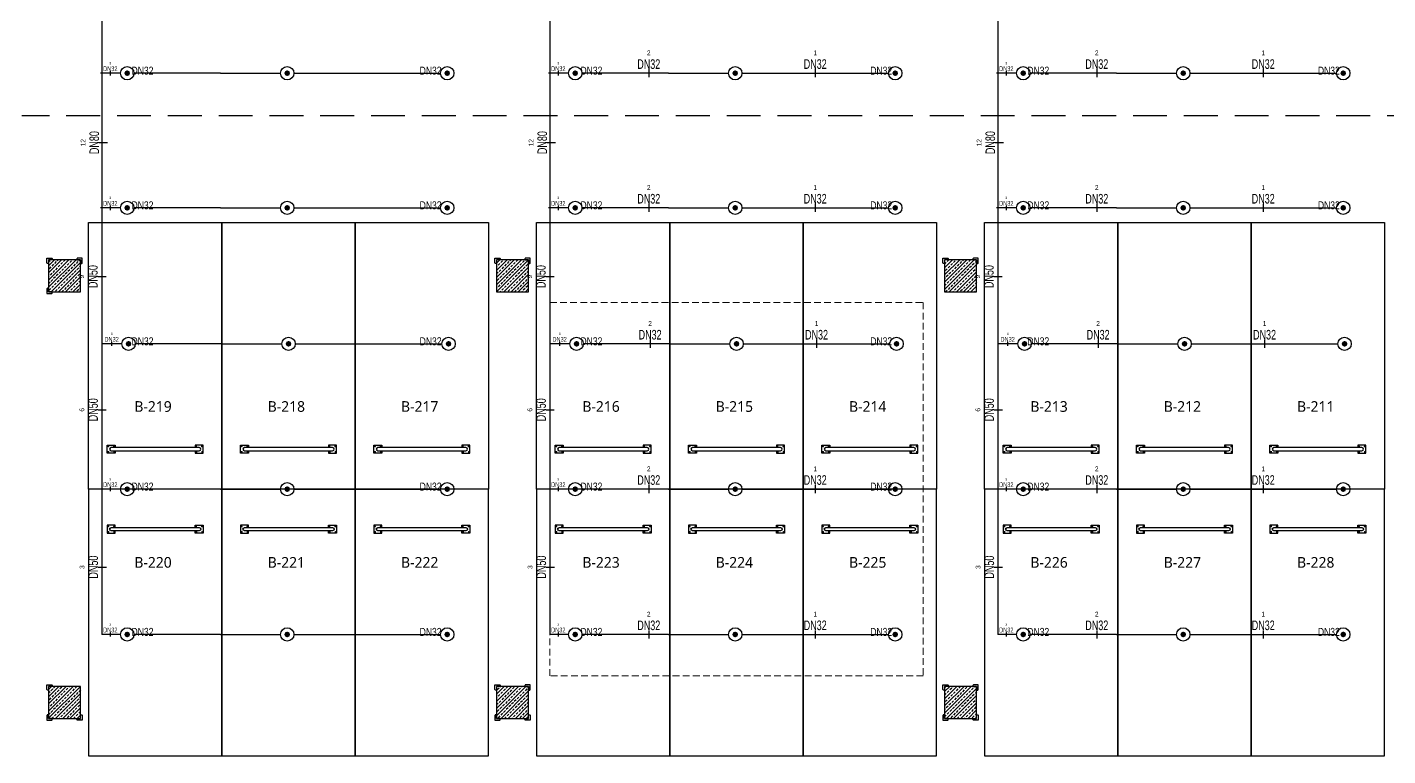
# Model space of a CAD drawing. Header units: millimetres. Extents: x -379292 to 1221486, y 92049 to 447512.
# Drawn here: x 300628 to 326138, y 223619 to 237281 of the extents above; entities that cross this region are included whole.
import ezdxf
from ezdxf.enums import TextEntityAlignment as Align
from ezdxf.lldxf.tags import DXFTag

# ---------------------------------------------------------------- set-up
doc = ezdxf.new("R2010")
doc.units = ezdxf.units.MM
doc.linetypes.add('HIDDEN', pattern=[9.525, 6.35, -3.175])
for name, color, linetype in [('-M-YNGN-BORUID', 7, 'Continuous'), ('-M-YNGN-BORUUZUN', 7, 'Continuous'), ('-M-YNGN-BORUYUK', 7, 'Continuous'), ('-M-YNGN-SPR-YUK', 7, 'Continuous'), ('-M-YNGN-ZON1-CAP-', 7, 'Continuous'), ('-M-YNGN-ZON1-SPR-', 7, 'Continuous'), ('05_HATCH CONCRETE', 141, 'Continuous'), ('05_SYMBOL', 2, 'Continuous'), ('202-A-Y-MahalAd', 141, 'Continuous')]:
    doc.layers.add(name, color=color, linetype=linetype)
doc.layers.add('-M-YNGN-SPR-CAPCIZGI', color=188, linetype='Continuous', plot=False)
doc.layers.add('-M-YNGN-ZON1', color=5, linetype='SP', lineweight=30)
doc.layers.add('06_FORMWORK HIDDEN', color=252, linetype='HIDDEN2', lineweight=0)
doc.styles.add('CIZGI', font='tahoma.ttf', dxfattribs={"width": 0.8, "oblique": 20})
doc.styles.add('HCAD', font='HCAD.SHX', dxfattribs={"width": 0.8, "height": 0.2})
doc.styles.add('PIPESIZE', font='hcad.shx', dxfattribs={"width": 0.8})
doc.styles.add('SPR-NOT', font='romans.shx')
doc.styles.get("Standard").update_dxf_attribs({"font": 'segoeuil.ttf'})
tags = doc.linetypes.add('HIDDEN2', pattern=[0.1875, 0.125, -0.0625]).pattern_tags.tags
tags[6:7] = [DXFTag(74, 4), DXFTag(75, 0), DXFTag(340, '0'), DXFTag(46, 0.0), DXFTag(50, 0.0), DXFTag(44, 0.0), DXFTag(45, 0.0)]
tags[4:5] = [DXFTag(74, 4), DXFTag(75, 0), DXFTag(340, '0'), DXFTag(46, 0.0), DXFTag(50, 0.0), DXFTag(44, 0.0), DXFTag(45, 0.0)]
doc.linetypes.add('SP', pattern='A,2,-0.1,["SP",CIZGI,S=0.14,R=0.2,X=0,Y=-0.07],-0.255', length=2.355)
pattern_1 = [(225, (905000, -3e-07), (67.351921, -67.351921), []), (225, (904932.65, -3e-07), (67.351921, -67.351921), [47.625, -23.8125])]

# ---------------------------------------------------------------- blocks, each defined once
blk = doc.blocks.new('202_Vida')
at = {"color": 0, "linetype": 'ByBlock', "ltscale": 0.2}
for points in [[(1, 0), (-1, 0)], [(0, 1), (0, -1)]]:
    blk.add_lwpolyline(points, dxfattribs=at)
at = {"color": 0, "linetype": 'ByBlock'}
for radius in [0.42, 0.23, 0.155]:
    blk.add_circle((0, 0), radius, dxfattribs=at)
blk = doc.blocks.new('202_Stoper')
at = {"color": 0, "linetype": 'ByBlock'}
for points in [[(-750, -30), (-750, -75), (-900, -75), (-900, 75), (-750, 75), (-750, 30)], [(750, -30), (750, -75), (900, -75), (900, 75), (750, 75), (750, 30)]]:
    blk.add_lwpolyline(points, dxfattribs=at)
blk.add_lwpolyline([(825, -30, 1), (825, 30), (-825, 30, 1), (-825, -30)], format="xyb", close=True, dxfattribs=at)
at = {"color": 0, "linetype": 'ByBlock', "yscale": 10, "zscale": 10, "rotation": 180}
for p, xscale in [((-877, 53), -10), ((-772, 53), 10), ((772, 53), -10), ((877, 53), 10)]:
    blk.add_blockref('202_Vida', p, dxfattribs=dict(at, xscale=xscale))
at = {"color": 0, "linetype": 'ByBlock', "yscale": 10, "zscale": 10}
for p, xscale in [((-877, -52), 10), ((-772, -52), -10), ((772, -52), 10), ((877, -52), -10)]:
    blk.add_blockref('202_Vida', p, dxfattribs=dict(at, xscale=xscale))
blk = doc.blocks.new('202_Mahalblok')
at = {"color": 0, "linetype": 'ByBlock', "flags": 128}
blk.add_lwpolyline([(0, 0), (0, 5000), (2500, 5000), (2500, 0)], close=True, dxfattribs=at)
at = {"color": 252}
blk.add_blockref('202_Stoper', (1250, 750), dxfattribs=at)
at = {"color": 0, "linetype": 'ByBlock', "ltscale": 25}
blk.add_attdef('MAHALNO', text='', height=200, dxfattribs=at).set_placement((1209, 1390), align=Align.BOTTOM_CENTER)
blk = doc.blocks.new('bariyer')
at = {"color": 8, "ltscale": 25}
blk.add_lwpolyline([(0, -70), (15, -70, 0.414214), (30, -55), (30, 30), (-55, 30, 0.414214), (-70, 15), (-70, 0), (0, 0)], format="xyb", close=True, dxfattribs=at)
blk = doc.blocks.new('OtoParkBodrumKatMimari')
at = {"layer": '05_HATCH CONCRETE'}
h = blk.add_hatch(dxfattribs=at)
h.set_pattern_fill('ANSI33', color=8, scale=15, angle=180, style=0)
h.set_pattern_definition(pattern_1)
h.paths.add_polyline_path([(20500, 132100), (19900, 132100), (19900, 131500), (20500, 131500)])
h = blk.add_hatch(dxfattribs=at)
h.set_pattern_fill('ANSI33', color=8, scale=15, angle=180, style=0)
h.set_pattern_definition(pattern_1)
h.paths.add_polyline_path([(28900, 132100), (28300, 132100), (28300, 131500), (28900, 131500)])
h = blk.add_hatch(dxfattribs=at)
h.set_pattern_fill('ANSI33', color=8, scale=15, angle=180, style=0)
h.set_pattern_definition(pattern_1)
h.paths.add_polyline_path([(37300, 132100), (36700, 132100), (36700, 131500), (37300, 131500)])
h = blk.add_hatch(dxfattribs=at)
h.set_pattern_fill('ANSI33', color=8, scale=15, angle=180, style=0)
h.set_pattern_definition(pattern_1)
h.paths.add_polyline_path([(20500, 124100), (19900, 124100), (19900, 123500), (20500, 123500)])
h = blk.add_hatch(dxfattribs=at)
h.set_pattern_fill('ANSI33', color=8, scale=15, angle=180, style=0)
h.set_pattern_definition(pattern_1)
h.paths.add_polyline_path([(28900, 124100), (28300, 124100), (28300, 123500), (28900, 123500)])
h = blk.add_hatch(dxfattribs=at)
h.set_pattern_fill('ANSI33', color=8, scale=15, angle=180, style=0)
h.set_pattern_definition(pattern_1)
h.paths.add_polyline_path([(37300, 124100), (36700, 124100), (36700, 123500), (37300, 123500)])
at = {"color": 5}
for points in [[(20500, 132100), (19900, 132100), (19900, 131500), (20500, 131500)], [(28900, 132100), (28300, 132100), (28300, 131500), (28900, 131500)], [(37300, 132100), (36700, 132100), (36700, 131500), (37300, 131500)], [(20500, 124100), (19900, 124100), (19900, 123500), (20500, 123500)], [(28900, 124100), (28300, 124100), (28300, 123500), (28900, 123500)], [(37300, 124100), (36700, 124100), (36700, 123500), (37300, 123500)]]:
    blk.add_lwpolyline(points, close=True, dxfattribs=at)
at = {"layer": '05_SYMBOL', "color": 252, "linetype": 'HIDDEN', "ltscale": 100}
blk.add_lwpolyline([(128500, 134800), (19400, 134800)], dxfattribs=at)
at = {"layer": '06_FORMWORK HIDDEN', "linetype": 'HIDDEN', "ltscale": 20}
for points in [[(29300, 131300), (36300, 131300), (36300, 124300)], [(29300, 124300), (29300, 131300)], [(36300, 124300), (29300, 124300)]]:
    blk.add_lwpolyline(points, dxfattribs=at)
at = {"layer": '05_SYMBOL', "color": 8, "xscale": -1}
for p in [(19900, 132100), (28300, 132100), (36700, 132100), (19900, 124100), (28300, 124100), (36700, 124100)]:
    blk.add_blockref('bariyer', p, dxfattribs=at)
at = {"layer": '05_SYMBOL', "color": 8}
for p in [(20500, 132100), (28900, 132100), (37300, 132100), (28900, 124100), (37300, 124100)]:
    blk.add_blockref('bariyer', p, dxfattribs=at)
at = {"layer": '05_SYMBOL', "color": 8, "rotation": 180}
for p in [(19900, 131500), (19900, 123500), (28300, 123500), (36700, 123500)]:
    blk.add_blockref('bariyer', p, dxfattribs=at)
at = {"layer": '05_SYMBOL', "color": 8, "xscale": -1, "rotation": 180}
for p in [(20500, 123500), (28900, 123500), (37300, 123500)]:
    blk.add_blockref('bariyer', p, dxfattribs=at)
at = {"layer": '202-A-Y-MahalAd', "color": 8, "ltscale": 25}
for p, values in [((20650, 127800), {'MAHALNO': 'B-219'}), ((23150, 127800), {'MAHALNO': 'B-218'}), ((25650, 127800), {'MAHALNO': 'B-217'}), ((29050, 127800), {'MAHALNO': 'B-216'}), ((31550, 127800), {'MAHALNO': 'B-215'}), ((34050, 127800), {'MAHALNO': 'B-214'}), ((37450, 127800), {'MAHALNO': 'B-213'}), ((39950, 127800), {'MAHALNO': 'B-212'}), ((42450, 127800), {'MAHALNO': 'B-211'})]:
    blk.add_blockref('202_Mahalblok', p, dxfattribs=at).add_auto_attribs(values)
ref = blk.add_blockref('202_Mahalblok', (20650, 127800), dxfattribs=dict(at, xscale=-1, rotation=180))
ref.add_attrib('MAHALNO', 'B-220', dxfattribs={"layer": '0', "color": 0, "linetype": 'ByBlock', "ltscale": 25, "height": 200}).set_placement((21859, 126267), align=Align.BOTTOM_CENTER)
ref = blk.add_blockref('202_Mahalblok', (23150, 127800), dxfattribs=dict(at, xscale=-1, rotation=180))
ref.add_attrib('MAHALNO', 'B-221', dxfattribs={"layer": '0', "color": 0, "linetype": 'ByBlock', "ltscale": 25, "height": 200}).set_placement((24359, 126267), align=Align.BOTTOM_CENTER)
ref = blk.add_blockref('202_Mahalblok', (25650, 127800), dxfattribs=dict(at, xscale=-1, rotation=180))
ref.add_attrib('MAHALNO', 'B-222', dxfattribs={"layer": '0', "color": 0, "linetype": 'ByBlock', "ltscale": 25, "height": 200}).set_placement((26859, 126267), align=Align.BOTTOM_CENTER)
ref = blk.add_blockref('202_Mahalblok', (29050, 127800), dxfattribs=dict(at, xscale=-1, rotation=180))
ref.add_attrib('MAHALNO', 'B-223', dxfattribs={"layer": '0', "color": 0, "linetype": 'ByBlock', "ltscale": 25, "height": 200}).set_placement((30259, 126267), align=Align.BOTTOM_CENTER)
ref = blk.add_blockref('202_Mahalblok', (31550, 127800), dxfattribs=dict(at, xscale=-1, rotation=180))
ref.add_attrib('MAHALNO', 'B-224', dxfattribs={"layer": '0', "color": 0, "linetype": 'ByBlock', "ltscale": 25, "height": 200}).set_placement((32759, 126267), align=Align.BOTTOM_CENTER)
ref = blk.add_blockref('202_Mahalblok', (34050, 127800), dxfattribs=dict(at, xscale=-1, rotation=180))
ref.add_attrib('MAHALNO', 'B-225', dxfattribs={"layer": '0', "color": 0, "linetype": 'ByBlock', "ltscale": 25, "height": 200}).set_placement((35259, 126267), align=Align.BOTTOM_CENTER)
ref = blk.add_blockref('202_Mahalblok', (37450, 127800), dxfattribs=dict(at, xscale=-1, rotation=180))
ref.add_attrib('MAHALNO', 'B-226', dxfattribs={"layer": '0', "color": 0, "linetype": 'ByBlock', "ltscale": 25, "height": 200}).set_placement((38659, 126267), align=Align.BOTTOM_CENTER)
ref = blk.add_blockref('202_Mahalblok', (39950, 127800), dxfattribs=dict(at, xscale=-1, rotation=180))
ref.add_attrib('MAHALNO', 'B-227', dxfattribs={"layer": '0', "color": 0, "linetype": 'ByBlock', "ltscale": 25, "height": 200}).set_placement((41159, 126267), align=Align.BOTTOM_CENTER)
ref = blk.add_blockref('202_Mahalblok', (42450, 127800), dxfattribs=dict(at, xscale=-1, rotation=180))
ref.add_attrib('MAHALNO', 'B-228', dxfattribs={"layer": '0', "color": 0, "linetype": 'ByBlock', "ltscale": 25, "height": 200}).set_placement((43659, 126267), align=Align.BOTTOM_CENTER)
blk = doc.blocks.new('SP-C-UP-12')
at = {"ltscale": 10}
blk.add_line((0, 0), (0, 0), dxfattribs=at)
at = {"color": 1, "linetype": 'Continuous'}
blk.add_circle((0, 0), 12.5, dxfattribs=at)
at = {"ltscale": 10}
for points in [[(-5.4, 0), (-3.8, 3.8), (-3.8, -3.8), (0, 5.4)], [(-3.8, -3.8), (0, 5.4), (0, -5.4), (3.8, 3.8)], [(0, -5.4), (3.8, 3.8), (3.8, -3.8), (5.4, 0)]]:
    blk.add_solid(points, dxfattribs=at)
at = {"layer": '-M-YNGN-SPR-YUK', "style": 'SPR-NOT', "width": 0.5, "flags": 9}
for tag, p in [('YUK', (0, 17.8)), ('CAP', (0, 14.4)), ('TIP', (0.2, 10.8))]:
    blk.add_attdef(tag, text='', height=2.5, dxfattribs=at).set_placement(p, align=Align.MIDDLE_CENTER)
blk = doc.blocks.new('SPRKL100')
at = {"layer": '-M-YNGN-SPR-CAPCIZGI'}
blk.add_line((0, 0.43), (0, -0.43), dxfattribs=at)
at = {"layer": '-M-YNGN-BORUID', "color": 0, "style": 'HCAD', "width": 0.8, "flags": 1}
blk.add_attdef('DIC', text='', height=0.4, dxfattribs=at).set_placement((0, -1.69), align=Align.CENTER)
at = {"layer": '-M-YNGN-BORUUZUN', "color": 0, "style": 'HCAD', "width": 0.7}
blk.add_attdef('BOY', text='', height=0.8, dxfattribs=at).set_placement((0, -1.08), align=Align.CENTER)
at = {"layer": '-M-YNGN-BORUYUK', "color": 6, "style": 'PIPESIZE', "width": 0.8}
blk.add_attdef('YUK', text='', height=0.5, dxfattribs=at).set_placement((0, 1.87), align=Align.CENTER)
at = {"color": 0, "style": 'PIPESIZE', "width": 0.7}
blk.add_attdef('CAP', text='', height=1, dxfattribs=at).set_placement((0, 0.45), align=Align.CENTER)
blk = doc.blocks.new('A$C69E769C9')
at = {"layer": '-M-YNGN-ZON1', "linetype": 'SP', "ltscale": 500}
for p, q in [((1127.3, 0), (1127.3, -2214.7)), ((1967.3, 0), (1967.3, -2214.7)), ((2807.3, 0), (2807.3, -2214.7)), ((1162.3, -1162.2), (1124.8, -1162.2)), ((1349.8, -1162.2), (1187.3, -1162.2)), ((1349.8, -1162.2), (1462.3, -1162.2)), ((1487.3, -1162.2), (1762.3, -1162.2)), ((2002.3, -1162.2), (1964.8, -1162.2)), ((2189.8, -1162.2), (2027.3, -1162.2)), ((2189.8, -1162.2), (2302.3, -1162.2)), ((2327.3, -1162.2), (2602.3, -1162.2)), ((2842.3, -1162.2), (2804.8, -1162.2)), ((3029.8, -1162.2), (2867.3, -1162.2)), ((3029.8, -1162.2), (3142.3, -1162.2)), ((3167.3, -1162.2), (3442.3, -1162.2)), ((1162.3, -1414.7), (1124.8, -1414.7)), ((1349.8, -1414.7), (1187.3, -1414.7)), ((1349.8, -1414.7), (1462.3, -1414.7)), ((1487.3, -1414.7), (1762.3, -1414.7)), ((2002.3, -1414.7), (1964.8, -1414.7)), ((2189.8, -1414.7), (2027.3, -1414.7)), ((2189.8, -1414.7), (2302.3, -1414.7)), ((2327.3, -1414.7), (2602.3, -1414.7)), ((2842.3, -1414.7), (2804.8, -1414.7)), ((3029.8, -1414.7), (2867.3, -1414.7)), ((3029.8, -1414.7), (3142.3, -1414.7)), ((3167.3, -1414.7), (3442.3, -1414.7)), ((1164.8, -1669.7), (1127.3, -1669.7)), ((1352.3, -1669.7), (1189.8, -1669.7)), ((1352.3, -1669.7), (1464.8, -1669.7)), ((1489.8, -1669.7), (1764.8, -1669.7)), ((2004.8, -1669.7), (1967.3, -1669.7)), ((2192.3, -1669.7), (2029.8, -1669.7)), ((2192.3, -1669.7), (2304.8, -1669.7)), ((2329.8, -1669.7), (2604.8, -1669.7)), ((2844.8, -1669.7), (2807.3, -1669.7)), ((3032.3, -1669.7), (2869.8, -1669.7)), ((3032.3, -1669.7), (3144.8, -1669.7)), ((3169.8, -1669.7), (3444.8, -1669.7)), ((1162.3, -1942.2), (1124.8, -1942.2)), ((1349.8, -1942.2), (1187.3, -1942.2)), ((1349.8, -1942.2), (1462.3, -1942.2)), ((1487.3, -1942.2), (1762.3, -1942.2)), ((2002.3, -1942.2), (1964.8, -1942.2)), ((2189.8, -1942.2), (2027.3, -1942.2)), ((2189.8, -1942.2), (2302.3, -1942.2)), ((2327.3, -1942.2), (2602.3, -1942.2)), ((2842.3, -1942.2), (2804.8, -1942.2)), ((3029.8, -1942.2), (2867.3, -1942.2)), ((3029.8, -1942.2), (3142.3, -1942.2)), ((3167.3, -1942.2), (3442.3, -1942.2)), ((1162.3, -2214.7), (1127.3, -2214.7)), ((1349.8, -2214.7), (1187.3, -2214.7)), ((1349.8, -2214.7), (1462.3, -2214.7)), ((1487.3, -2214.7), (1762.3, -2214.7)), ((2002.3, -2214.7), (1967.3, -2214.7)), ((2189.8, -2214.7), (2027.3, -2214.7)), ((2189.8, -2214.7), (2302.3, -2214.7)), ((2327.3, -2214.7), (2602.3, -2214.7)), ((2842.3, -2214.7), (2807.3, -2214.7)), ((3029.8, -2214.7), (2867.3, -2214.7)), ((3029.8, -2214.7), (3142.3, -2214.7)), ((3167.3, -2214.7), (3442.3, -2214.7))]:
    blk.add_line(p, q, dxfattribs=at)
at = {"layer": '-M-YNGN-ZON1-CAP-'}
ref = blk.add_blockref('SPRKL100', (2152.7, -1162.2), dxfattribs=dict(at, xscale=18, yscale=18, zscale=18))
ref.add_attrib('YUK', '2', dxfattribs={"layer": '-M-YNGN-BORUYUK', "color": 6, "height": 9, "style": 'PIPESIZE', "width": 0.8}).set_placement((2152.7, -1128.6), align=Align.CENTER)
ref.add_attrib('CAP', 'DN32', dxfattribs={"layer": '0', "color": 0, "height": 18, "style": 'PIPESIZE', "width": 0.7}).set_placement((2152.7, -1154.1), align=Align.CENTER)
ref = blk.add_blockref('SPRKL100', (2464.8, -1162.2), dxfattribs=dict(at, xscale=18, yscale=18, zscale=18))
ref.add_attrib('YUK', '1', dxfattribs={"layer": '-M-YNGN-BORUYUK', "color": 6, "height": 9, "style": 'PIPESIZE', "width": 0.8}).set_placement((2464.8, -1128.6), align=Align.CENTER)
ref.add_attrib('CAP', 'DN32', dxfattribs={"layer": '0', "color": 0, "height": 18, "style": 'PIPESIZE', "width": 0.7}).set_placement((2464.8, -1154.1), align=Align.CENTER)
ref = blk.add_blockref('SPRKL100', (2992.7, -1162.2), dxfattribs=dict(at, xscale=18, yscale=18, zscale=18))
ref.add_attrib('YUK', '2', dxfattribs={"layer": '-M-YNGN-BORUYUK', "color": 6, "height": 9, "style": 'PIPESIZE', "width": 0.8}).set_placement((2992.7, -1128.6), align=Align.CENTER)
ref.add_attrib('CAP', 'DN32', dxfattribs={"layer": '0', "color": 0, "height": 18, "style": 'PIPESIZE', "width": 0.7}).set_placement((2992.7, -1154.1), align=Align.CENTER)
ref = blk.add_blockref('SPRKL100', (3304.8, -1162.2), dxfattribs=dict(at, xscale=18, yscale=18, zscale=18))
ref.add_attrib('YUK', '1', dxfattribs={"layer": '-M-YNGN-BORUYUK', "color": 6, "height": 9, "style": 'PIPESIZE', "width": 0.8}).set_placement((3304.8, -1128.6), align=Align.CENTER)
ref.add_attrib('CAP', 'DN32', dxfattribs={"layer": '0', "color": 0, "height": 18, "style": 'PIPESIZE', "width": 0.7}).set_placement((3304.8, -1154.1), align=Align.CENTER)
ref = blk.add_blockref('SPRKL100', (1143.1, -1162.4), dxfattribs=dict(at, xscale=9, yscale=9, zscale=9))
ref.add_attrib('YUK', '3', dxfattribs={"layer": '-M-YNGN-BORUYUK', "color": 6, "height": 4.5, "style": 'PIPESIZE', "width": 0.8}).set_placement((1143.1, -1145.6), align=Align.CENTER)
ref.add_attrib('CAP', 'DN32', dxfattribs={"layer": '0', "color": 0, "height": 9, "style": 'PIPESIZE', "width": 0.7}).set_placement((1143.1, -1158.3), align=Align.CENTER)
ref = blk.add_blockref('SPRKL100', (1983.1, -1162.4), dxfattribs=dict(at, xscale=9, yscale=9, zscale=9))
ref.add_attrib('YUK', '3', dxfattribs={"layer": '-M-YNGN-BORUYUK', "color": 6, "height": 4.5, "style": 'PIPESIZE', "width": 0.8}).set_placement((1983.1, -1145.6), align=Align.CENTER)
ref.add_attrib('CAP', 'DN32', dxfattribs={"layer": '0', "color": 0, "height": 9, "style": 'PIPESIZE', "width": 0.7}).set_placement((1983.1, -1158.3), align=Align.CENTER)
ref = blk.add_blockref('SPRKL100', (2823.1, -1162.4), dxfattribs=dict(at, xscale=9, yscale=9, zscale=9))
ref.add_attrib('YUK', '3', dxfattribs={"layer": '-M-YNGN-BORUYUK', "color": 6, "height": 4.5, "style": 'PIPESIZE', "width": 0.8}).set_placement((2823.1, -1145.6), align=Align.CENTER)
ref.add_attrib('CAP', 'DN32', dxfattribs={"layer": '0', "color": 0, "height": 9, "style": 'PIPESIZE', "width": 0.7}).set_placement((2823.1, -1158.3), align=Align.CENTER)
ref = blk.add_blockref('SPRKL100', (1130.1, -1292.4), dxfattribs=dict(at, xscale=18.00000000000009, yscale=18.00000000000009, zscale=18.00000000000009, rotation=90))
ref.add_attrib('YUK', '12', dxfattribs={"layer": '-M-YNGN-BORUYUK', "color": 6, "height": 9, "rotation": 90, "style": 'PIPESIZE', "width": 0.8}).set_placement((1096.5, -1292.4), align=Align.CENTER)
ref.add_attrib('CAP', 'DN80', dxfattribs={"layer": '0', "color": 0, "height": 18, "rotation": 90, "style": 'PIPESIZE', "width": 0.7}).set_placement((1122, -1292.4), align=Align.CENTER)
ref = blk.add_blockref('SPRKL100', (1970.1, -1292.4), dxfattribs=dict(at, xscale=18.00000000000009, yscale=18.00000000000009, zscale=18.00000000000009, rotation=90))
ref.add_attrib('YUK', '12', dxfattribs={"layer": '-M-YNGN-BORUYUK', "color": 6, "height": 9, "rotation": 90, "style": 'PIPESIZE', "width": 0.8}).set_placement((1936.5, -1292.4), align=Align.CENTER)
ref.add_attrib('CAP', 'DN80', dxfattribs={"layer": '0', "color": 0, "height": 18, "rotation": 90, "style": 'PIPESIZE', "width": 0.7}).set_placement((1962, -1292.4), align=Align.CENTER)
ref = blk.add_blockref('SPRKL100', (2810.1, -1292.4), dxfattribs=dict(at, xscale=18.00000000000009, yscale=18.00000000000009, zscale=18.00000000000009, rotation=90))
ref.add_attrib('YUK', '12', dxfattribs={"layer": '-M-YNGN-BORUYUK', "color": 6, "height": 9, "rotation": 90, "style": 'PIPESIZE', "width": 0.8}).set_placement((2776.5, -1292.4), align=Align.CENTER)
ref.add_attrib('CAP', 'DN80', dxfattribs={"layer": '0', "color": 0, "height": 18, "rotation": 90, "style": 'PIPESIZE', "width": 0.7}).set_placement((2802, -1292.4), align=Align.CENTER)
ref = blk.add_blockref('SPRKL100', (2152.7, -1414.7), dxfattribs=dict(at, xscale=18, yscale=18, zscale=18))
ref.add_attrib('YUK', '2', dxfattribs={"layer": '-M-YNGN-BORUYUK', "color": 6, "height": 9, "style": 'PIPESIZE', "width": 0.8}).set_placement((2152.7, -1381.1), align=Align.CENTER)
ref.add_attrib('CAP', 'DN32', dxfattribs={"layer": '0', "color": 0, "height": 18, "style": 'PIPESIZE', "width": 0.7}).set_placement((2152.7, -1406.6), align=Align.CENTER)
ref = blk.add_blockref('SPRKL100', (2464.8, -1414.7), dxfattribs=dict(at, xscale=18, yscale=18, zscale=18))
ref.add_attrib('YUK', '1', dxfattribs={"layer": '-M-YNGN-BORUYUK', "color": 6, "height": 9, "style": 'PIPESIZE', "width": 0.8}).set_placement((2464.8, -1381.1), align=Align.CENTER)
ref.add_attrib('CAP', 'DN32', dxfattribs={"layer": '0', "color": 0, "height": 18, "style": 'PIPESIZE', "width": 0.7}).set_placement((2464.8, -1406.6), align=Align.CENTER)
ref = blk.add_blockref('SPRKL100', (2992.7, -1414.7), dxfattribs=dict(at, xscale=18, yscale=18, zscale=18))
ref.add_attrib('YUK', '2', dxfattribs={"layer": '-M-YNGN-BORUYUK', "color": 6, "height": 9, "style": 'PIPESIZE', "width": 0.8}).set_placement((2992.7, -1381.1), align=Align.CENTER)
ref.add_attrib('CAP', 'DN32', dxfattribs={"layer": '0', "color": 0, "height": 18, "style": 'PIPESIZE', "width": 0.7}).set_placement((2992.7, -1406.6), align=Align.CENTER)
ref = blk.add_blockref('SPRKL100', (3304.8, -1414.7), dxfattribs=dict(at, xscale=18, yscale=18, zscale=18))
ref.add_attrib('YUK', '1', dxfattribs={"layer": '-M-YNGN-BORUYUK', "color": 6, "height": 9, "style": 'PIPESIZE', "width": 0.8}).set_placement((3304.8, -1381.1), align=Align.CENTER)
ref.add_attrib('CAP', 'DN32', dxfattribs={"layer": '0', "color": 0, "height": 18, "style": 'PIPESIZE', "width": 0.7}).set_placement((3304.8, -1406.6), align=Align.CENTER)
ref = blk.add_blockref('SPRKL100', (1143.1, -1414.9), dxfattribs=dict(at, xscale=9, yscale=9, zscale=9))
ref.add_attrib('YUK', '3', dxfattribs={"layer": '-M-YNGN-BORUYUK', "color": 6, "height": 4.5, "style": 'PIPESIZE', "width": 0.8}).set_placement((1143.1, -1398.1), align=Align.CENTER)
ref.add_attrib('CAP', 'DN32', dxfattribs={"layer": '0', "color": 0, "height": 9, "style": 'PIPESIZE', "width": 0.7}).set_placement((1143.1, -1410.8), align=Align.CENTER)
ref = blk.add_blockref('SPRKL100', (1983.1, -1414.9), dxfattribs=dict(at, xscale=9, yscale=9, zscale=9))
ref.add_attrib('YUK', '3', dxfattribs={"layer": '-M-YNGN-BORUYUK', "color": 6, "height": 4.5, "style": 'PIPESIZE', "width": 0.8}).set_placement((1983.1, -1398.1), align=Align.CENTER)
ref.add_attrib('CAP', 'DN32', dxfattribs={"layer": '0', "color": 0, "height": 9, "style": 'PIPESIZE', "width": 0.7}).set_placement((1983.1, -1410.8), align=Align.CENTER)
ref = blk.add_blockref('SPRKL100', (2823.1, -1414.9), dxfattribs=dict(at, xscale=9, yscale=9, zscale=9))
ref.add_attrib('YUK', '3', dxfattribs={"layer": '-M-YNGN-BORUYUK', "color": 6, "height": 4.5, "style": 'PIPESIZE', "width": 0.8}).set_placement((2823.1, -1398.1), align=Align.CENTER)
ref.add_attrib('CAP', 'DN32', dxfattribs={"layer": '0', "color": 0, "height": 9, "style": 'PIPESIZE', "width": 0.7}).set_placement((2823.1, -1410.8), align=Align.CENTER)
ref = blk.add_blockref('SPRKL100', (1127.5, -1543.6), dxfattribs=dict(at, xscale=18.00000000000009, yscale=18.00000000000009, zscale=18.00000000000009, rotation=90))
ref.add_attrib('YUK', '9', dxfattribs={"layer": '-M-YNGN-BORUYUK', "color": 6, "height": 9, "rotation": 90, "style": 'PIPESIZE', "width": 0.8}).set_placement((1093.9, -1543.6), align=Align.CENTER)
ref.add_attrib('CAP', 'DN50', dxfattribs={"layer": '0', "color": 0, "height": 18, "rotation": 90, "style": 'PIPESIZE', "width": 0.7}).set_placement((1119.4, -1543.6), align=Align.CENTER)
ref = blk.add_blockref('SPRKL100', (1967.5, -1543.6), dxfattribs=dict(at, xscale=18.00000000000009, yscale=18.00000000000009, zscale=18.00000000000009, rotation=90))
ref.add_attrib('YUK', '9', dxfattribs={"layer": '-M-YNGN-BORUYUK', "color": 6, "height": 9, "rotation": 90, "style": 'PIPESIZE', "width": 0.8}).set_placement((1933.9, -1543.6), align=Align.CENTER)
ref.add_attrib('CAP', 'DN50', dxfattribs={"layer": '0', "color": 0, "height": 18, "rotation": 90, "style": 'PIPESIZE', "width": 0.7}).set_placement((1959.4, -1543.6), align=Align.CENTER)
ref = blk.add_blockref('SPRKL100', (2807.5, -1543.6), dxfattribs=dict(at, xscale=18.00000000000009, yscale=18.00000000000009, zscale=18.00000000000009, rotation=90))
ref.add_attrib('YUK', '9', dxfattribs={"layer": '-M-YNGN-BORUYUK', "color": 6, "height": 9, "rotation": 90, "style": 'PIPESIZE', "width": 0.8}).set_placement((2773.9, -1543.6), align=Align.CENTER)
ref.add_attrib('CAP', 'DN50', dxfattribs={"layer": '0', "color": 0, "height": 18, "rotation": 90, "style": 'PIPESIZE', "width": 0.7}).set_placement((2799.4, -1543.6), align=Align.CENTER)
ref = blk.add_blockref('SPRKL100', (2155.2, -1669.7), dxfattribs=dict(at, xscale=18, yscale=18, zscale=18))
ref.add_attrib('YUK', '2', dxfattribs={"layer": '-M-YNGN-BORUYUK', "color": 6, "height": 9, "style": 'PIPESIZE', "width": 0.8}).set_placement((2155.2, -1636.1), align=Align.CENTER)
ref.add_attrib('CAP', 'DN32', dxfattribs={"layer": '0', "color": 0, "height": 18, "style": 'PIPESIZE', "width": 0.7}).set_placement((2155.2, -1661.6), align=Align.CENTER)
ref = blk.add_blockref('SPRKL100', (2467.3, -1669.7), dxfattribs=dict(at, xscale=18, yscale=18, zscale=18))
ref.add_attrib('YUK', '1', dxfattribs={"layer": '-M-YNGN-BORUYUK', "color": 6, "height": 9, "style": 'PIPESIZE', "width": 0.8}).set_placement((2467.3, -1636.1), align=Align.CENTER)
ref.add_attrib('CAP', 'DN32', dxfattribs={"layer": '0', "color": 0, "height": 18, "style": 'PIPESIZE', "width": 0.7}).set_placement((2467.3, -1661.6), align=Align.CENTER)
ref = blk.add_blockref('SPRKL100', (2995.2, -1669.7), dxfattribs=dict(at, xscale=18, yscale=18, zscale=18))
ref.add_attrib('YUK', '2', dxfattribs={"layer": '-M-YNGN-BORUYUK', "color": 6, "height": 9, "style": 'PIPESIZE', "width": 0.8}).set_placement((2995.2, -1636.1), align=Align.CENTER)
ref.add_attrib('CAP', 'DN32', dxfattribs={"layer": '0', "color": 0, "height": 18, "style": 'PIPESIZE', "width": 0.7}).set_placement((2995.2, -1661.6), align=Align.CENTER)
ref = blk.add_blockref('SPRKL100', (3307.3, -1669.7), dxfattribs=dict(at, xscale=18, yscale=18, zscale=18))
ref.add_attrib('YUK', '1', dxfattribs={"layer": '-M-YNGN-BORUYUK', "color": 6, "height": 9, "style": 'PIPESIZE', "width": 0.8}).set_placement((3307.3, -1636.1), align=Align.CENTER)
ref.add_attrib('CAP', 'DN32', dxfattribs={"layer": '0', "color": 0, "height": 18, "style": 'PIPESIZE', "width": 0.7}).set_placement((3307.3, -1661.6), align=Align.CENTER)
ref = blk.add_blockref('SPRKL100', (1145.6, -1669.9), dxfattribs=dict(at, xscale=9, yscale=9, zscale=9))
ref.add_attrib('YUK', '3', dxfattribs={"layer": '-M-YNGN-BORUYUK', "color": 6, "height": 4.5, "style": 'PIPESIZE', "width": 0.8}).set_placement((1145.6, -1653.1), align=Align.CENTER)
ref.add_attrib('CAP', 'DN32', dxfattribs={"layer": '0', "color": 0, "height": 9, "style": 'PIPESIZE', "width": 0.7}).set_placement((1145.6, -1665.8), align=Align.CENTER)
ref = blk.add_blockref('SPRKL100', (1985.6, -1669.9), dxfattribs=dict(at, xscale=9, yscale=9, zscale=9))
ref.add_attrib('YUK', '3', dxfattribs={"layer": '-M-YNGN-BORUYUK', "color": 6, "height": 4.5, "style": 'PIPESIZE', "width": 0.8}).set_placement((1985.6, -1653.1), align=Align.CENTER)
ref.add_attrib('CAP', 'DN32', dxfattribs={"layer": '0', "color": 0, "height": 9, "style": 'PIPESIZE', "width": 0.7}).set_placement((1985.6, -1665.8), align=Align.CENTER)
ref = blk.add_blockref('SPRKL100', (2825.6, -1669.9), dxfattribs=dict(at, xscale=9, yscale=9, zscale=9))
ref.add_attrib('YUK', '3', dxfattribs={"layer": '-M-YNGN-BORUYUK', "color": 6, "height": 4.5, "style": 'PIPESIZE', "width": 0.8}).set_placement((2825.6, -1653.1), align=Align.CENTER)
ref.add_attrib('CAP', 'DN32', dxfattribs={"layer": '0', "color": 0, "height": 9, "style": 'PIPESIZE', "width": 0.7}).set_placement((2825.6, -1665.8), align=Align.CENTER)
ref = blk.add_blockref('SPRKL100', (1127.9, -1793.4), dxfattribs=dict(at, xscale=18.00000000000009, yscale=18.00000000000009, zscale=18.00000000000009, rotation=90))
ref.add_attrib('YUK', '6', dxfattribs={"layer": '-M-YNGN-BORUYUK', "color": 6, "height": 9, "rotation": 90, "style": 'PIPESIZE', "width": 0.8}).set_placement((1094.3, -1793.4), align=Align.CENTER)
ref.add_attrib('CAP', 'DN50', dxfattribs={"layer": '0', "color": 0, "height": 18, "rotation": 90, "style": 'PIPESIZE', "width": 0.7}).set_placement((1119.8, -1793.4), align=Align.CENTER)
ref = blk.add_blockref('SPRKL100', (1967.9, -1793.4), dxfattribs=dict(at, xscale=18.00000000000009, yscale=18.00000000000009, zscale=18.00000000000009, rotation=90))
ref.add_attrib('YUK', '6', dxfattribs={"layer": '-M-YNGN-BORUYUK', "color": 6, "height": 9, "rotation": 90, "style": 'PIPESIZE', "width": 0.8}).set_placement((1934.3, -1793.4), align=Align.CENTER)
ref.add_attrib('CAP', 'DN50', dxfattribs={"layer": '0', "color": 0, "height": 18, "rotation": 90, "style": 'PIPESIZE', "width": 0.7}).set_placement((1959.8, -1793.4), align=Align.CENTER)
ref = blk.add_blockref('SPRKL100', (2807.9, -1793.4), dxfattribs=dict(at, xscale=18.00000000000009, yscale=18.00000000000009, zscale=18.00000000000009, rotation=90))
ref.add_attrib('YUK', '6', dxfattribs={"layer": '-M-YNGN-BORUYUK', "color": 6, "height": 9, "rotation": 90, "style": 'PIPESIZE', "width": 0.8}).set_placement((2774.3, -1793.4), align=Align.CENTER)
ref.add_attrib('CAP', 'DN50', dxfattribs={"layer": '0', "color": 0, "height": 18, "rotation": 90, "style": 'PIPESIZE', "width": 0.7}).set_placement((2799.8, -1793.4), align=Align.CENTER)
ref = blk.add_blockref('SPRKL100', (2152.7, -1942.2), dxfattribs=dict(at, xscale=18, yscale=18, zscale=18))
ref.add_attrib('YUK', '2', dxfattribs={"layer": '-M-YNGN-BORUYUK', "color": 6, "height": 9, "style": 'PIPESIZE', "width": 0.8}).set_placement((2152.7, -1908.6), align=Align.CENTER)
ref.add_attrib('CAP', 'DN32', dxfattribs={"layer": '0', "color": 0, "height": 18, "style": 'PIPESIZE', "width": 0.7}).set_placement((2152.7, -1934.1), align=Align.CENTER)
ref = blk.add_blockref('SPRKL100', (2464.8, -1942.2), dxfattribs=dict(at, xscale=18, yscale=18, zscale=18))
ref.add_attrib('YUK', '1', dxfattribs={"layer": '-M-YNGN-BORUYUK', "color": 6, "height": 9, "style": 'PIPESIZE', "width": 0.8}).set_placement((2464.8, -1908.6), align=Align.CENTER)
ref.add_attrib('CAP', 'DN32', dxfattribs={"layer": '0', "color": 0, "height": 18, "style": 'PIPESIZE', "width": 0.7}).set_placement((2464.8, -1934.1), align=Align.CENTER)
ref = blk.add_blockref('SPRKL100', (2992.7, -1942.2), dxfattribs=dict(at, xscale=18, yscale=18, zscale=18))
ref.add_attrib('YUK', '2', dxfattribs={"layer": '-M-YNGN-BORUYUK', "color": 6, "height": 9, "style": 'PIPESIZE', "width": 0.8}).set_placement((2992.7, -1908.6), align=Align.CENTER)
ref.add_attrib('CAP', 'DN32', dxfattribs={"layer": '0', "color": 0, "height": 18, "style": 'PIPESIZE', "width": 0.7}).set_placement((2992.7, -1934.1), align=Align.CENTER)
ref = blk.add_blockref('SPRKL100', (3304.8, -1942.2), dxfattribs=dict(at, xscale=18, yscale=18, zscale=18))
ref.add_attrib('YUK', '1', dxfattribs={"layer": '-M-YNGN-BORUYUK', "color": 6, "height": 9, "style": 'PIPESIZE', "width": 0.8}).set_placement((3304.8, -1908.6), align=Align.CENTER)
ref.add_attrib('CAP', 'DN32', dxfattribs={"layer": '0', "color": 0, "height": 18, "style": 'PIPESIZE', "width": 0.7}).set_placement((3304.8, -1934.1), align=Align.CENTER)
ref = blk.add_blockref('SPRKL100', (1143.1, -1942.4), dxfattribs=dict(at, xscale=9, yscale=9, zscale=9))
ref.add_attrib('YUK', '3', dxfattribs={"layer": '-M-YNGN-BORUYUK', "color": 6, "height": 4.5, "style": 'PIPESIZE', "width": 0.8}).set_placement((1143.1, -1925.6), align=Align.CENTER)
ref.add_attrib('CAP', 'DN32', dxfattribs={"layer": '0', "color": 0, "height": 9, "style": 'PIPESIZE', "width": 0.7}).set_placement((1143.1, -1938.3), align=Align.CENTER)
ref = blk.add_blockref('SPRKL100', (1983.1, -1942.4), dxfattribs=dict(at, xscale=9, yscale=9, zscale=9))
ref.add_attrib('YUK', '3', dxfattribs={"layer": '-M-YNGN-BORUYUK', "color": 6, "height": 4.5, "style": 'PIPESIZE', "width": 0.8}).set_placement((1983.1, -1925.6), align=Align.CENTER)
ref.add_attrib('CAP', 'DN32', dxfattribs={"layer": '0', "color": 0, "height": 9, "style": 'PIPESIZE', "width": 0.7}).set_placement((1983.1, -1938.3), align=Align.CENTER)
ref = blk.add_blockref('SPRKL100', (2823.1, -1942.4), dxfattribs=dict(at, xscale=9, yscale=9, zscale=9))
ref.add_attrib('YUK', '3', dxfattribs={"layer": '-M-YNGN-BORUYUK', "color": 6, "height": 4.5, "style": 'PIPESIZE', "width": 0.8}).set_placement((2823.1, -1925.6), align=Align.CENTER)
ref.add_attrib('CAP', 'DN32', dxfattribs={"layer": '0', "color": 0, "height": 9, "style": 'PIPESIZE', "width": 0.7}).set_placement((2823.1, -1938.3), align=Align.CENTER)
ref = blk.add_blockref('SPRKL100', (1128.2, -2088.4), dxfattribs=dict(at, xscale=18.00000000000009, yscale=18.00000000000009, zscale=18.00000000000009, rotation=90))
ref.add_attrib('YUK', '3', dxfattribs={"layer": '-M-YNGN-BORUYUK', "color": 6, "height": 9, "rotation": 90, "style": 'PIPESIZE', "width": 0.8}).set_placement((1094.6, -2088.4), align=Align.CENTER)
ref.add_attrib('CAP', 'DN50', dxfattribs={"layer": '0', "color": 0, "height": 18, "rotation": 90, "style": 'PIPESIZE', "width": 0.7}).set_placement((1120.1, -2088.4), align=Align.CENTER)
ref = blk.add_blockref('SPRKL100', (1968.2, -2088.4), dxfattribs=dict(at, xscale=18.00000000000009, yscale=18.00000000000009, zscale=18.00000000000009, rotation=90))
ref.add_attrib('YUK', '3', dxfattribs={"layer": '-M-YNGN-BORUYUK', "color": 6, "height": 9, "rotation": 90, "style": 'PIPESIZE', "width": 0.8}).set_placement((1934.6, -2088.4), align=Align.CENTER)
ref.add_attrib('CAP', 'DN50', dxfattribs={"layer": '0', "color": 0, "height": 18, "rotation": 90, "style": 'PIPESIZE', "width": 0.7}).set_placement((1960.1, -2088.4), align=Align.CENTER)
ref = blk.add_blockref('SPRKL100', (2808.2, -2088.4), dxfattribs=dict(at, xscale=18.00000000000009, yscale=18.00000000000009, zscale=18.00000000000009, rotation=90))
ref.add_attrib('YUK', '3', dxfattribs={"layer": '-M-YNGN-BORUYUK', "color": 6, "height": 9, "rotation": 90, "style": 'PIPESIZE', "width": 0.8}).set_placement((2774.6, -2088.4), align=Align.CENTER)
ref.add_attrib('CAP', 'DN50', dxfattribs={"layer": '0', "color": 0, "height": 18, "rotation": 90, "style": 'PIPESIZE', "width": 0.7}).set_placement((2800.1, -2088.4), align=Align.CENTER)
ref = blk.add_blockref('SPRKL100', (1143.1, -2214.9), dxfattribs=dict(at, xscale=9, yscale=9, zscale=9))
ref.add_attrib('YUK', '3', dxfattribs={"layer": '-M-YNGN-BORUYUK', "color": 6, "height": 4.5, "style": 'PIPESIZE', "width": 0.8}).set_placement((1143.1, -2198.1), align=Align.CENTER)
ref.add_attrib('CAP', 'DN32', dxfattribs={"layer": '0', "color": 0, "height": 9, "style": 'PIPESIZE', "width": 0.7}).set_placement((1143.1, -2210.8), align=Align.CENTER)
ref = blk.add_blockref('SPRKL100', (1983.1, -2214.9), dxfattribs=dict(at, xscale=9, yscale=9, zscale=9))
ref.add_attrib('YUK', '3', dxfattribs={"layer": '-M-YNGN-BORUYUK', "color": 6, "height": 4.5, "style": 'PIPESIZE', "width": 0.8}).set_placement((1983.1, -2198.1), align=Align.CENTER)
ref.add_attrib('CAP', 'DN32', dxfattribs={"layer": '0', "color": 0, "height": 9, "style": 'PIPESIZE', "width": 0.7}).set_placement((1983.1, -2210.8), align=Align.CENTER)
ref = blk.add_blockref('SPRKL100', (2152.7, -2214.7), dxfattribs=dict(at, xscale=18, yscale=18, zscale=18))
ref.add_attrib('YUK', '2', dxfattribs={"layer": '-M-YNGN-BORUYUK', "color": 6, "height": 9, "style": 'PIPESIZE', "width": 0.8}).set_placement((2152.7, -2181.1), align=Align.CENTER)
ref.add_attrib('CAP', 'DN32', dxfattribs={"layer": '0', "color": 0, "height": 18, "style": 'PIPESIZE', "width": 0.7}).set_placement((2152.7, -2206.6), align=Align.CENTER)
ref = blk.add_blockref('SPRKL100', (2464.8, -2214.7), dxfattribs=dict(at, xscale=18, yscale=18, zscale=18))
ref.add_attrib('YUK', '1', dxfattribs={"layer": '-M-YNGN-BORUYUK', "color": 6, "height": 9, "style": 'PIPESIZE', "width": 0.8}).set_placement((2464.8, -2181.1), align=Align.CENTER)
ref.add_attrib('CAP', 'DN32', dxfattribs={"layer": '0', "color": 0, "height": 18, "style": 'PIPESIZE', "width": 0.7}).set_placement((2464.8, -2206.6), align=Align.CENTER)
ref = blk.add_blockref('SPRKL100', (2823.1, -2214.9), dxfattribs=dict(at, xscale=9, yscale=9, zscale=9))
ref.add_attrib('YUK', '3', dxfattribs={"layer": '-M-YNGN-BORUYUK', "color": 6, "height": 4.5, "style": 'PIPESIZE', "width": 0.8}).set_placement((2823.1, -2198.1), align=Align.CENTER)
ref.add_attrib('CAP', 'DN32', dxfattribs={"layer": '0', "color": 0, "height": 9, "style": 'PIPESIZE', "width": 0.7}).set_placement((2823.1, -2210.8), align=Align.CENTER)
ref = blk.add_blockref('SPRKL100', (2992.7, -2214.7), dxfattribs=dict(at, xscale=18, yscale=18, zscale=18))
ref.add_attrib('YUK', '2', dxfattribs={"layer": '-M-YNGN-BORUYUK', "color": 6, "height": 9, "style": 'PIPESIZE', "width": 0.8}).set_placement((2992.7, -2181.1), align=Align.CENTER)
ref.add_attrib('CAP', 'DN32', dxfattribs={"layer": '0', "color": 0, "height": 18, "style": 'PIPESIZE', "width": 0.7}).set_placement((2992.7, -2206.6), align=Align.CENTER)
ref = blk.add_blockref('SPRKL100', (3304.8, -2214.7), dxfattribs=dict(at, xscale=18, yscale=18, zscale=18))
ref.add_attrib('YUK', '1', dxfattribs={"layer": '-M-YNGN-BORUYUK', "color": 6, "height": 9, "style": 'PIPESIZE', "width": 0.8}).set_placement((3304.8, -2181.1), align=Align.CENTER)
ref.add_attrib('CAP', 'DN32', dxfattribs={"layer": '0', "color": 0, "height": 18, "style": 'PIPESIZE', "width": 0.7}).set_placement((3304.8, -2206.6), align=Align.CENTER)
at = {"layer": '-M-YNGN-ZON1-SPR-', "linetype": 'Continuous'}
for p in [(1174.8, -1162.2), (1474.8, -1162.2), (1774.8, -1162.2), (2014.8, -1162.2), (2314.8, -1162.2), (2614.8, -1162.2), (2854.8, -1162.2), (3154.8, -1162.2), (3454.8, -1162.2), (1174.8, -1414.7), (1474.8, -1414.7), (1774.8, -1414.7), (2014.8, -1414.7), (2314.8, -1414.7), (2614.8, -1414.7), (2854.8, -1414.7), (3154.8, -1414.7), (3454.8, -1414.7), (1177.3, -1669.7), (1477.3, -1669.7), (1777.3, -1669.7), (2017.3, -1669.7), (2317.3, -1669.7), (2617.3, -1669.7), (2857.3, -1669.7), (3157.3, -1669.7), (3457.3, -1669.7), (1174.8, -1942.2), (1474.8, -1942.2), (1774.8, -1942.2), (2014.8, -1942.2), (2314.8, -1942.2), (2614.8, -1942.2), (2854.8, -1942.2), (3154.8, -1942.2), (3454.8, -1942.2), (1174.8, -2214.7), (1474.8, -2214.7), (1774.8, -2214.7), (2014.8, -2214.7), (2314.8, -2214.7), (2614.8, -2214.7), (2854.8, -2214.7), (3154.8, -2214.7), (3454.8, -2214.7)]:
    blk.add_blockref('SP-C-UP-12', p, dxfattribs=at)
at = {"layer": '-M-YNGN-ZON1-CAP-', "ltscale": 20, "style": 'PIPESIZE', "width": 0.8}
for p in [(1203.5, -1157.4), (1743.6, -1157.4), (2045.2, -1157.4), (2588.5, -1157.4), (2883, -1157.4), (3427.8, -1157.4), (1203.5, -1409.9), (1743.6, -1409.9), (2045.2, -1409.9), (2588.5, -1409.9), (2883, -1409.9), (3427.8, -1409.9), (1203.5, -1664.9), (1743.6, -1664.9), (2045.2, -1664.9), (2588.5, -1664.9), (2883, -1664.9), (1203.5, -1937.4), (1743.6, -1937.4), (2045.2, -1937.4), (2588.5, -1937.4), (2883, -1937.4), (1203.5, -2209.9), (1743.6, -2209.9), (2045.2, -2209.9), (2588.5, -2209.9), (2883, -2209.9), (3427.8, -2209.9)]:
    blk.add_text('DN32', height=15, dxfattribs=at).set_placement(p, align=Align.MIDDLE_CENTER)

msp = doc.modelspace()

# ---------------------------------------------------------------- block references
at = {"color": 8}
msp.add_blockref('OtoParkBodrumKatMimari', (281127.6, 100818.8), dxfattribs=at)

# ---------------------------------------------------------------- next in the draw order: block references
at = {"layer": '-M-YNGN-ZON1', "ltscale": 25, "xscale": 10, "yscale": 10, "zscale": 10}
msp.add_blockref('A$C69E769C9', (290754.3, 248041), dxfattribs=at)

doc.saveas('drawing.dxf')
